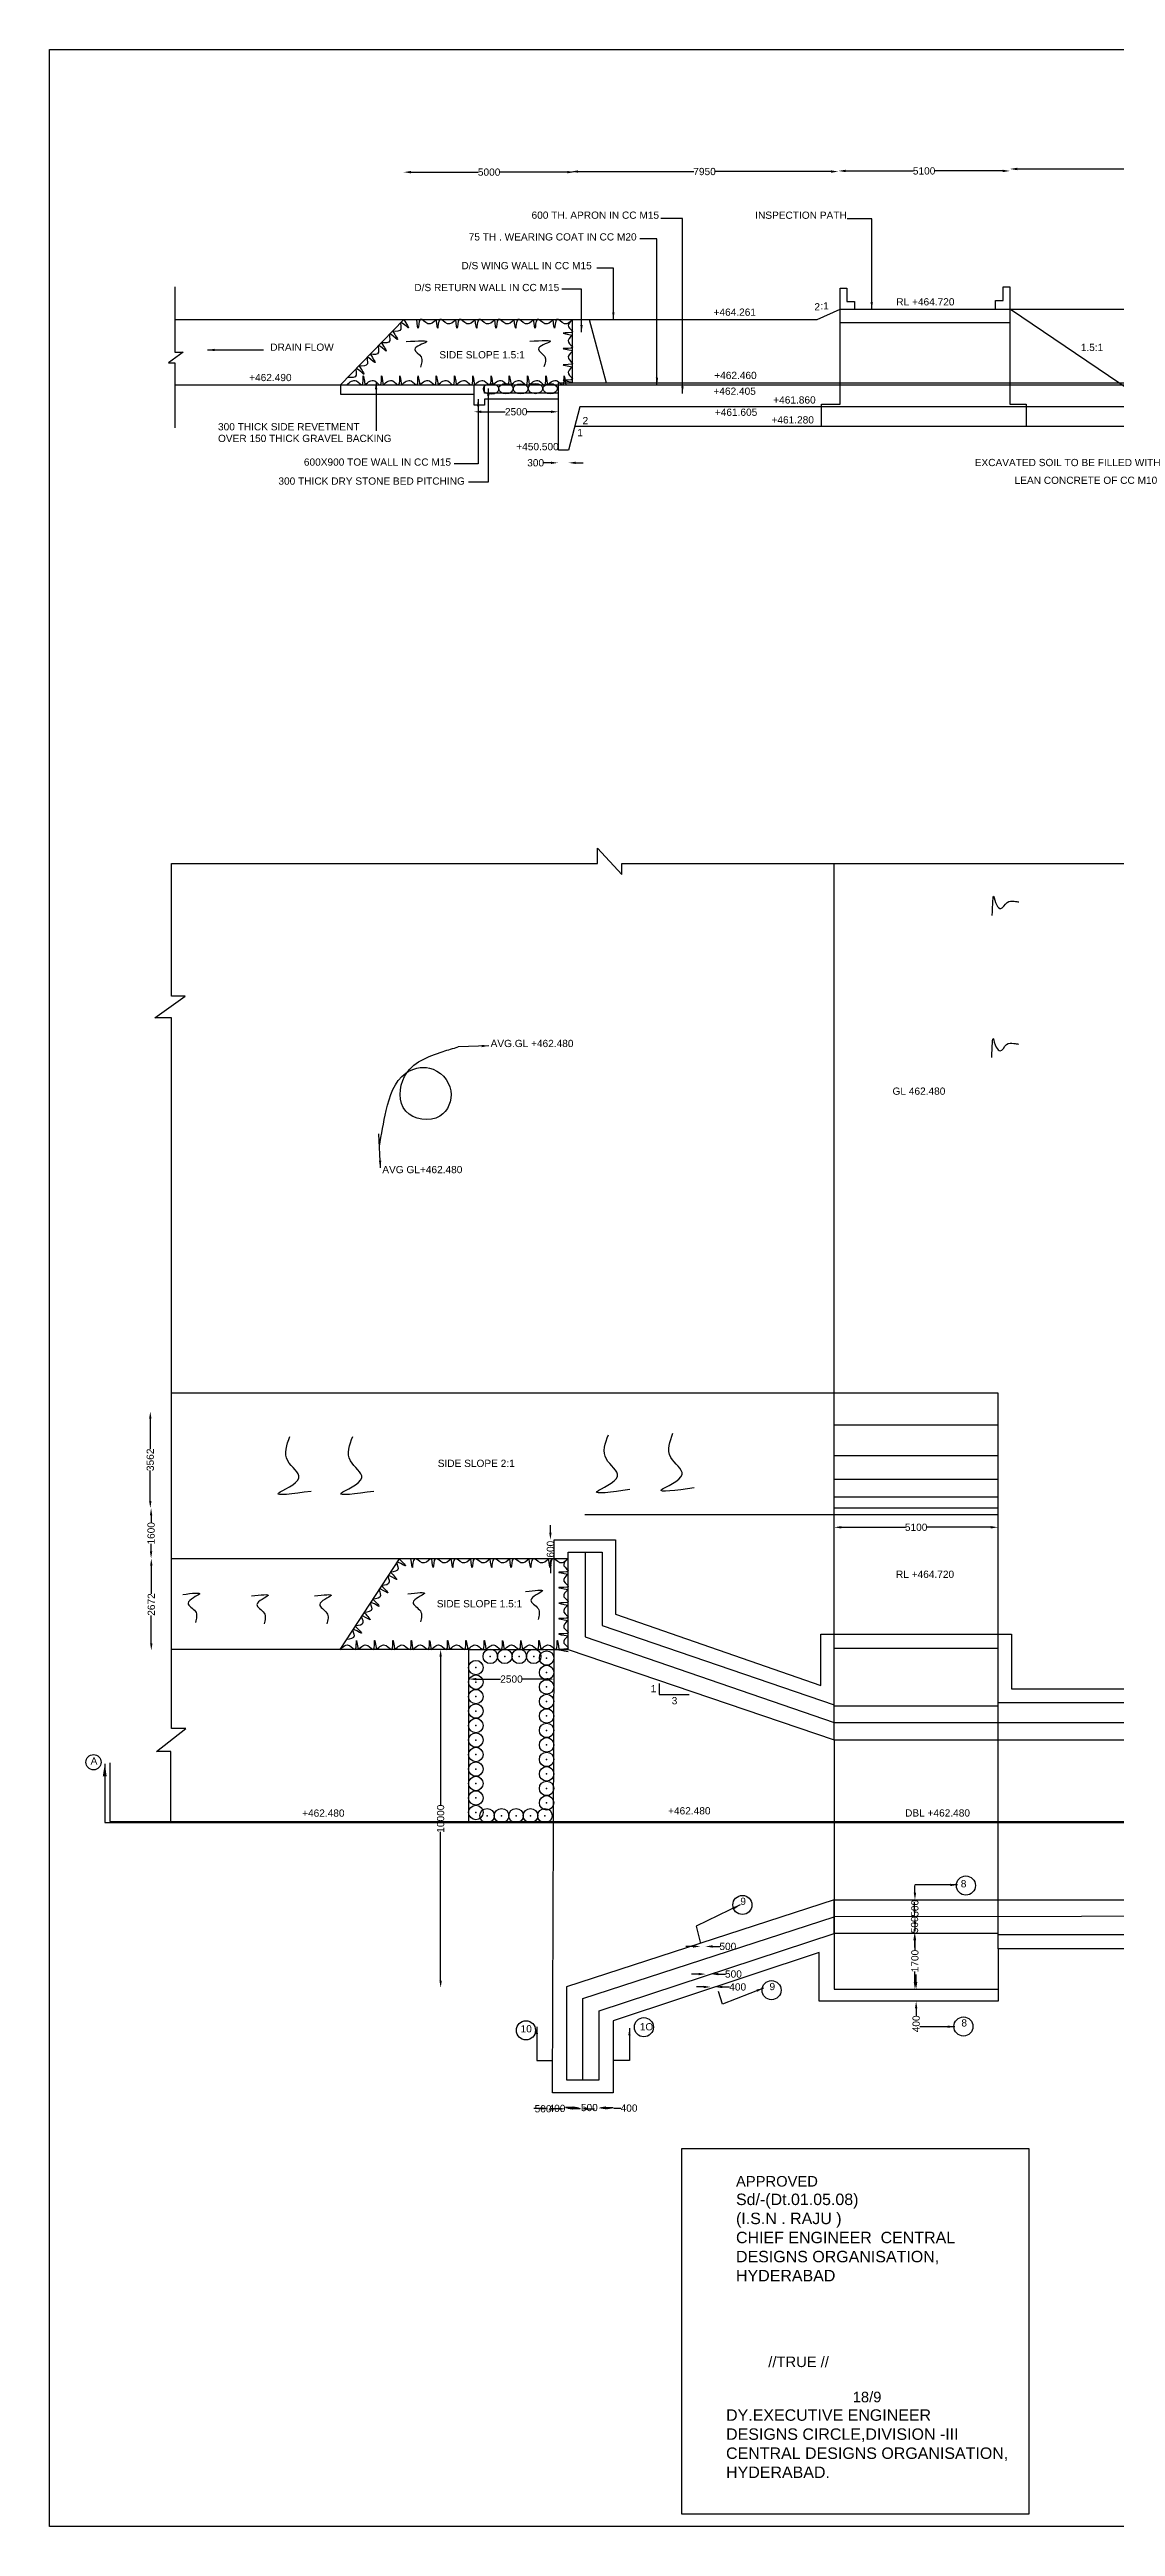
# Model space of a CAD drawing. Header units: millimetres. Extents: x 5124 to 4681095, y 2311 to 91369410.
# Drawn here: x 2335211 to 2352890, y 45650649 to 45691698 of the extents above; entities that cross this region are included whole.
import ezdxf

# ---------------------------------------------------------------- set-up
doc = ezdxf.new("R2010")
doc.units = ezdxf.units.MM
doc.header["$MEASUREMENT"] = 0
doc.header["$PDMODE"] = 32
doc.header["$PDSIZE"] = 240
for name, color, linetype in [('DIMENSIONS', 7, 'Continuous'), ('DRAWING', 2, 'Continuous'), ('TEXT', 7, 'Continuous')]:
    doc.layers.add(name, color=color, linetype=linetype)
doc.styles.get("Standard").update_dxf_attribs({"font": 'arial.ttf', "height": 120})
doc.dimstyles.get("Standard").update_dxf_attribs({"dimtxt": 120, "dimasz": 120, "dimexe": 0.18, "dimexo": 0.0625, "dimgap": 0.09, "dimtad": 0, "dimdec": 0, "dimzin": 0, "dimdsep": 46, "dimtxsty": 'Standard', "dimcen": 0.09, "dimse1": 1, "dimse2": 1, "dimadec": 0, "dimazin": 0, "dimtfac": 1, "dimtdec": 0, "dimtofl": 0, "dimtmove": 0, "dimatfit": 3, "dimfxl": 1, "dimtolj": 1, "dimtzin": 0, "dimarcsym": 0})

# ---------------------------------------------------------------- blocks, each defined once
blk = doc.blocks.new('*D54')
at = {"layer": 'Defpoints', "color": 0, "transparency": 16777216}
for p in [(2341086, 45689692), (2341086, 45689666), (2343918, 45689692)]:
    blk.add_point(p, dxfattribs=at)
at = {"layer": 'DIMENSIONS', "color": 0, "lineweight": -2, "transparency": 16777216}
for p, q in [((2341206, 45689666), (2342323, 45689666)), ((2343798, 45689666), (2342681, 45689666))]:
    blk.add_line(p, q, dxfattribs=at)
at = {"layer": 'DIMENSIONS', "color": 0, "transparency": 16777216}
for points in [[(2341206, 45689686), (2341206, 45689646), (2341086, 45689666)], [(2343798, 45689686), (2343798, 45689646), (2343918, 45689666)]]:
    blk.add_solid(points, dxfattribs=at)
at = {"layer": 'DIMENSIONS', "color": 0, "transparency": 16777216, "insert": (2342502, 45689666), "char_height": 120, "attachment_point": 5}
blk.add_mtext('\\A1;5000', dxfattribs=at)
blk = doc.blocks.new('*D55')
at = {"layer": 'Defpoints', "color": 0, "transparency": 16777216}
for p in [(2343858, 45689656), (2348293, 45689676), (2348293, 45689656)]:
    blk.add_point(p, dxfattribs=at)
at = {"layer": 'DIMENSIONS', "color": 0, "lineweight": -2, "transparency": 16777216}
for p, q in [((2343978, 45689676), (2345897, 45689676)), ((2348173, 45689676), (2346254, 45689676))]:
    blk.add_line(p, q, dxfattribs=at)
at = {"layer": 'DIMENSIONS', "color": 0, "transparency": 16777216}
for points in [[(2343978, 45689696), (2343978, 45689656), (2343858, 45689676)], [(2348173, 45689696), (2348173, 45689656), (2348293, 45689676)]]:
    blk.add_solid(points, dxfattribs=at)
at = {"layer": 'DIMENSIONS', "color": 0, "transparency": 16777216, "insert": (2346075, 45689676), "char_height": 120, "attachment_point": 5}
blk.add_mtext('\\A1;7950', dxfattribs=at)
blk = doc.blocks.new('*D56')
at = {"layer": 'Defpoints', "color": 0, "transparency": 16777216}
for p in [(2348293, 45689676), (2351140, 45689686), (2351140, 45689676)]:
    blk.add_point(p, dxfattribs=at)
at = {"layer": 'DIMENSIONS', "color": 0, "lineweight": -2, "transparency": 16777216}
for p, q in [((2348413, 45689686), (2349537, 45689686)), ((2351020, 45689686), (2349895, 45689686))]:
    blk.add_line(p, q, dxfattribs=at)
at = {"layer": 'DIMENSIONS', "color": 0, "transparency": 16777216}
for points in [[(2348413, 45689706), (2348413, 45689666), (2348293, 45689686)], [(2351020, 45689706), (2351020, 45689666), (2351140, 45689686)]]:
    blk.add_solid(points, dxfattribs=at)
at = {"layer": 'DIMENSIONS', "color": 0, "transparency": 16777216, "insert": (2349716, 45689686), "char_height": 120, "attachment_point": 5}
blk.add_mtext('\\A1;5100', dxfattribs=at)
blk = doc.blocks.new('*D57')
at = {"layer": 'Defpoints', "color": 0, "transparency": 16777216}
for p in [(2351140, 45689676), (2356741, 45689719), (2356741, 45689676)]:
    blk.add_point(p, dxfattribs=at)
at = {"layer": 'DIMENSIONS', "color": 0, "lineweight": -2, "transparency": 16777216}
for p, q in [((2351260, 45689719), (2353721, 45689719)), ((2356621, 45689719), (2354161, 45689719))]:
    blk.add_line(p, q, dxfattribs=at)
at = {"layer": 'DIMENSIONS', "color": 0, "transparency": 16777216}
for points in [[(2351260, 45689739), (2351260, 45689699), (2351140, 45689719)], [(2356621, 45689739), (2356621, 45689699), (2356741, 45689719)]]:
    blk.add_solid(points, dxfattribs=at)
at = {"layer": 'DIMENSIONS', "color": 0, "transparency": 16777216, "insert": (2353941, 45689719), "char_height": 120, "attachment_point": 5}
blk.add_mtext('\\A1;10180', dxfattribs=at)
blk = doc.blocks.new('*D72')
at = {"layer": 'Defpoints', "color": 0, "transparency": 16777216}
for p in [(2343646, 45684913), (2343820, 45684913), (2343646, 45684849)]:
    blk.add_point(p, dxfattribs=at)
at = {"layer": 'DIMENSIONS', "color": 0, "lineweight": -2, "transparency": 16777216}
for p, q in [((2343526, 45684849), (2343406, 45684849)), ((2343940, 45684849), (2344060, 45684849))]:
    blk.add_line(p, q, dxfattribs=at)
at = {"layer": 'DIMENSIONS', "color": 0, "transparency": 16777216}
for points in [[(2343526, 45684869), (2343526, 45684829), (2343646, 45684849)], [(2343940, 45684869), (2343940, 45684829), (2343820, 45684849)]]:
    blk.add_solid(points, dxfattribs=at)
at = {"layer": 'DIMENSIONS', "color": 0, "transparency": 16777216, "insert": (2343274, 45684849), "char_height": 120, "attachment_point": 5}
blk.add_mtext('\\A1;300', dxfattribs=at)
blk = doc.blocks.new('*D73')
at = {"layer": 'Defpoints', "color": 0, "transparency": 16777216}
for p in [(2342251, 45685698), (2343650, 45685698), (2343650, 45685695)]:
    blk.add_point(p, dxfattribs=at)
at = {"layer": 'DIMENSIONS', "color": 0, "lineweight": -2, "transparency": 16777216}
for p, q in [((2342371, 45685695), (2342771, 45685695)), ((2343530, 45685695), (2343131, 45685695))]:
    blk.add_line(p, q, dxfattribs=at)
at = {"layer": 'DIMENSIONS', "color": 0, "transparency": 16777216}
for points in [[(2342371, 45685715), (2342371, 45685675), (2342251, 45685695)], [(2343530, 45685715), (2343530, 45685675), (2343650, 45685695)]]:
    blk.add_solid(points, dxfattribs=at)
at = {"layer": 'DIMENSIONS', "color": 0, "transparency": 16777216, "insert": (2342951, 45685695), "char_height": 120, "attachment_point": 5}
blk.add_mtext('\\A1;2500', dxfattribs=at)
blk = doc.blocks.new('*D104')
at = {"layer": 'Defpoints', "color": 0, "transparency": 16777216}
for p in [(2349584, 45659555), (2349584, 45659354), (2349584, 45659354)]:
    blk.add_point(p, dxfattribs=at)
at = {"layer": 'DIMENSIONS', "color": 0, "lineweight": -2, "transparency": 16777216}
for p, q in [((2349584, 45659675), (2349584, 45659795)), ((2349584, 45659234), (2349584, 45659114))]:
    blk.add_line(p, q, dxfattribs=at)
at = {"layer": 'DIMENSIONS', "color": 0, "transparency": 16777216}
for points in [[(2349564, 45659675), (2349604, 45659675), (2349584, 45659555)], [(2349564, 45659234), (2349604, 45659234), (2349584, 45659354)]]:
    blk.add_solid(points, dxfattribs=at)
at = {"layer": 'DIMENSIONS', "color": 0, "transparency": 16777216, "insert": (2349584, 45658979), "char_height": 120, "attachment_point": 5, "rotation": 90}
blk.add_mtext('\\A1;400', dxfattribs=at)
blk = doc.blocks.new('*D105')
at = {"layer": 'Defpoints', "color": 0, "transparency": 16777216}
for p in [(2349555, 45660485), (2349564, 45659555), (2349584, 45659555)]:
    blk.add_point(p, dxfattribs=at)
at = {"layer": 'DIMENSIONS', "color": 0, "lineweight": -2, "transparency": 16777216}
for p, q in [((2349564, 45660365), (2349564, 45660194)), ((2349564, 45659675), (2349564, 45659847))]:
    blk.add_line(p, q, dxfattribs=at)
at = {"layer": 'DIMENSIONS', "color": 0, "transparency": 16777216}
for points in [[(2349544, 45660365), (2349584, 45660365), (2349564, 45660485)], [(2349544, 45659675), (2349584, 45659675), (2349564, 45659555)]]:
    blk.add_solid(points, dxfattribs=at)
at = {"layer": 'DIMENSIONS', "color": 0, "transparency": 16777216, "insert": (2349564, 45660020), "char_height": 120, "attachment_point": 5, "rotation": 90}
blk.add_mtext('\\A1;1700', dxfattribs=at)
blk = doc.blocks.new('*D106')
at = {"layer": 'Defpoints', "color": 0, "transparency": 16777216}
for p in [(2349558, 45660756), (2349564, 45660756), (2349564, 45660485)]:
    blk.add_point(p, dxfattribs=at)
at = {"layer": 'DIMENSIONS', "color": 0, "lineweight": -2, "transparency": 16777216}
for p, q in [((2349558, 45660876), (2349558, 45660996)), ((2349558, 45660365), (2349558, 45660245))]:
    blk.add_line(p, q, dxfattribs=at)
at = {"layer": 'DIMENSIONS', "color": 0, "transparency": 16777216}
for points in [[(2349538, 45660876), (2349578, 45660876), (2349558, 45660756)], [(2349538, 45660365), (2349578, 45660365), (2349558, 45660485)]]:
    blk.add_solid(points, dxfattribs=at)
at = {"layer": 'DIMENSIONS', "color": 0, "transparency": 16777216, "insert": (2349558, 45660620), "char_height": 120, "attachment_point": 5, "rotation": 90}
blk.add_mtext('\\A1;500', dxfattribs=at)
blk = doc.blocks.new('*D107')
at = {"layer": 'Defpoints', "color": 0, "transparency": 16777216}
for p in [(2349564, 45661032), (2349564, 45661032), (2349564, 45660756)]:
    blk.add_point(p, dxfattribs=at)
at = {"layer": 'DIMENSIONS', "color": 0, "lineweight": -2, "transparency": 16777216}
for p, q in [((2349564, 45661152), (2349564, 45661272)), ((2349564, 45660636), (2349564, 45660516))]:
    blk.add_line(p, q, dxfattribs=at)
at = {"layer": 'DIMENSIONS', "color": 0, "transparency": 16777216}
for points in [[(2349544, 45661152), (2349584, 45661152), (2349564, 45661032)], [(2349544, 45660636), (2349584, 45660636), (2349564, 45660756)]]:
    blk.add_solid(points, dxfattribs=at)
at = {"layer": 'DIMENSIONS', "color": 0, "transparency": 16777216, "insert": (2349564, 45660894), "char_height": 120, "attachment_point": 5, "rotation": 90}
blk.add_mtext('\\A1;500', dxfattribs=at)
blk = doc.blocks.new('*D108')
at = {"layer": 'Defpoints', "color": 0, "transparency": 16777216}
for p in [(2346179, 45659804), (2346250, 45659590), (2346250, 45659590)]:
    blk.add_point(p, dxfattribs=at)
at = {"layer": 'DIMENSIONS', "color": 0, "lineweight": -2, "transparency": 16777216}
for p, q in [((2346059, 45659590), (2345939, 45659590)), ((2346370, 45659590), (2346490, 45659590))]:
    blk.add_line(p, q, dxfattribs=at)
at = {"layer": 'DIMENSIONS', "color": 0, "transparency": 16777216}
for points in [[(2346059, 45659610), (2346059, 45659570), (2346179, 45659590)], [(2346370, 45659610), (2346370, 45659570), (2346250, 45659590)]]:
    blk.add_solid(points, dxfattribs=at)
at = {"layer": 'DIMENSIONS', "color": 0, "transparency": 16777216, "insert": (2346625, 45659590), "char_height": 120, "attachment_point": 5}
blk.add_mtext('\\A1;400', dxfattribs=at)
blk = doc.blocks.new('*D109')
at = {"layer": 'Defpoints', "color": 0, "transparency": 16777216}
for p in [(2346097, 45660061), (2346181, 45659805), (2346181, 45659804)]:
    blk.add_point(p, dxfattribs=at)
at = {"layer": 'DIMENSIONS', "color": 0, "lineweight": -2, "transparency": 16777216}
for p, q in [((2345977, 45659804), (2345857, 45659804)), ((2346301, 45659804), (2346421, 45659804))]:
    blk.add_line(p, q, dxfattribs=at)
at = {"layer": 'DIMENSIONS', "color": 0, "transparency": 16777216}
for points in [[(2345977, 45659824), (2345977, 45659784), (2346097, 45659804)], [(2346301, 45659824), (2346301, 45659784), (2346181, 45659804)]]:
    blk.add_solid(points, dxfattribs=at)
at = {"layer": 'DIMENSIONS', "color": 0, "transparency": 16777216, "insert": (2346554, 45659804), "char_height": 120, "attachment_point": 5}
blk.add_mtext('\\A1;500', dxfattribs=at)
blk = doc.blocks.new('*D110')
at = {"layer": 'Defpoints', "color": 0, "transparency": 16777216}
for p in [(2346005, 45660313), (2346088, 45660262), (2346088, 45660058)]:
    blk.add_point(p, dxfattribs=at)
at = {"layer": 'DIMENSIONS', "color": 0, "lineweight": -2, "transparency": 16777216}
for p, q in [((2345885, 45660262), (2345765, 45660262)), ((2346208, 45660262), (2346328, 45660262))]:
    blk.add_line(p, q, dxfattribs=at)
at = {"layer": 'DIMENSIONS', "color": 0, "transparency": 16777216}
for points in [[(2345885, 45660282), (2345885, 45660242), (2346005, 45660262)], [(2346208, 45660282), (2346208, 45660242), (2346088, 45660262)]]:
    blk.add_solid(points, dxfattribs=at)
at = {"layer": 'DIMENSIONS', "color": 0, "transparency": 16777216, "insert": (2346461, 45660262), "char_height": 120, "attachment_point": 5}
blk.add_mtext('\\A1;500', dxfattribs=at)
blk = doc.blocks.new('*D111')
at = {"layer": 'Defpoints', "color": 0, "transparency": 16777216}
for p in [(2344320, 45657591), (2344568, 45657591), (2344568, 45657582)]:
    blk.add_point(p, dxfattribs=at)
at = {"layer": 'DIMENSIONS', "color": 0, "lineweight": -2, "transparency": 16777216}
for p, q in [((2344440, 45657582), (2344448, 45657582)), ((2344568, 45657582), (2344688, 45657582))]:
    blk.add_line(p, q, dxfattribs=at)
at = {"layer": 'DIMENSIONS', "color": 0, "transparency": 16777216}
for points in [[(2344440, 45657602), (2344440, 45657562), (2344320, 45657582)], [(2344448, 45657602), (2344448, 45657562), (2344568, 45657582)]]:
    blk.add_solid(points, dxfattribs=at)
at = {"layer": 'DIMENSIONS', "color": 0, "transparency": 16777216, "insert": (2344823, 45657582), "char_height": 120, "attachment_point": 5}
blk.add_mtext('\\A1;400', dxfattribs=at)
blk = doc.blocks.new('*D112')
at = {"layer": 'Defpoints', "color": 0, "transparency": 16777216}
for p in [(2344010, 45657589), (2344320, 45657591), (2344320, 45657591)]:
    blk.add_point(p, dxfattribs=at)
at = {"layer": 'DIMENSIONS', "color": 0, "lineweight": -2, "transparency": 16777216}
for p, q in [((2343890, 45657591), (2343770, 45657591)), ((2344440, 45657591), (2344560, 45657591))]:
    blk.add_line(p, q, dxfattribs=at)
at = {"layer": 'DIMENSIONS', "color": 0, "transparency": 16777216}
for points in [[(2343890, 45657611), (2343890, 45657571), (2344010, 45657591)], [(2344440, 45657611), (2344440, 45657571), (2344320, 45657591)]]:
    blk.add_solid(points, dxfattribs=at)
at = {"layer": 'DIMENSIONS', "color": 0, "transparency": 16777216, "insert": (2344165, 45657591), "char_height": 120, "attachment_point": 5}
blk.add_mtext('\\A1;500', dxfattribs=at)
blk = doc.blocks.new('*D113')
at = {"layer": 'Defpoints', "color": 0, "transparency": 16777216}
for p in [(2343770, 45657591), (2343770, 45657571), (2344010, 45657591)]:
    blk.add_point(p, dxfattribs=at)
at = {"layer": 'DIMENSIONS', "color": 0, "lineweight": -2, "transparency": 16777216}
for p, q in [((2343650, 45657571), (2343530, 45657571)), ((2344130, 45657571), (2344250, 45657571))]:
    blk.add_line(p, q, dxfattribs=at)
at = {"layer": 'DIMENSIONS', "color": 0, "transparency": 16777216}
for points in [[(2343650, 45657591), (2343650, 45657551), (2343770, 45657571)], [(2344130, 45657591), (2344130, 45657551), (2344010, 45657571)]]:
    blk.add_solid(points, dxfattribs=at)
at = {"layer": 'DIMENSIONS', "color": 0, "transparency": 16777216, "insert": (2343397, 45657571), "char_height": 120, "attachment_point": 5}
blk.add_mtext('\\A1;500', dxfattribs=at)
blk = doc.blocks.new('*D114')
at = {"layer": 'Defpoints', "color": 0, "transparency": 16777216}
for p in [(2343485, 45657591), (2343485, 45657577), (2343770, 45657591)]:
    blk.add_point(p, dxfattribs=at)
at = {"layer": 'DIMENSIONS', "color": 0, "lineweight": -2, "transparency": 16777216}
for p, q in [((2343365, 45657577), (2343245, 45657577)), ((2343890, 45657577), (2344010, 45657577))]:
    blk.add_line(p, q, dxfattribs=at)
at = {"layer": 'DIMENSIONS', "color": 0, "transparency": 16777216}
for points in [[(2343365, 45657597), (2343365, 45657557), (2343485, 45657577)], [(2343890, 45657597), (2343890, 45657557), (2343770, 45657577)]]:
    blk.add_solid(points, dxfattribs=at)
at = {"layer": 'DIMENSIONS', "color": 0, "transparency": 16777216, "insert": (2343627, 45657577), "char_height": 120, "attachment_point": 5}
blk.add_mtext('\\A1;400', dxfattribs=at)
blk = doc.blocks.new('*D115')
at = {"layer": 'Defpoints', "color": 0, "transparency": 16777216}
for p in [(2342168, 45664692), (2342168, 45664692), (2343578, 45664692)]:
    blk.add_point(p, dxfattribs=at)
at = {"layer": 'DIMENSIONS', "color": 0, "lineweight": -2, "transparency": 16777216}
for p, q in [((2342288, 45664692), (2342693, 45664692)), ((2343458, 45664692), (2343053, 45664692))]:
    blk.add_line(p, q, dxfattribs=at)
at = {"layer": 'DIMENSIONS', "color": 0, "transparency": 16777216}
for points in [[(2342288, 45664712), (2342288, 45664672), (2342168, 45664692)], [(2343458, 45664712), (2343458, 45664672), (2343578, 45664692)]]:
    blk.add_solid(points, dxfattribs=at)
at = {"layer": 'DIMENSIONS', "color": 0, "transparency": 16777216, "insert": (2342873, 45664692), "char_height": 120, "attachment_point": 5}
blk.add_mtext('\\A1;2500', dxfattribs=at)
blk = doc.blocks.new('*D116')
at = {"layer": 'Defpoints', "color": 0, "transparency": 16777216}
for p in [(2341787, 45665182), (2341698, 45659575), (2341787, 45659575)]:
    blk.add_point(p, dxfattribs=at)
at = {"layer": 'DIMENSIONS', "color": 0, "lineweight": -2, "transparency": 16777216}
for p, q in [((2341698, 45665062), (2341698, 45662599)), ((2341698, 45659695), (2341698, 45662159))]:
    blk.add_line(p, q, dxfattribs=at)
at = {"layer": 'DIMENSIONS', "color": 0, "transparency": 16777216}
for points in [[(2341678, 45665062), (2341718, 45665062), (2341698, 45665182)], [(2341678, 45659695), (2341718, 45659695), (2341698, 45659575)]]:
    blk.add_solid(points, dxfattribs=at)
at = {"layer": 'DIMENSIONS', "color": 0, "transparency": 16777216, "insert": (2341698, 45662379), "char_height": 120, "attachment_point": 5, "rotation": 90}
blk.add_mtext('\\A1;10000', dxfattribs=at)
blk = doc.blocks.new('*D117')
at = {"layer": 'Defpoints', "color": 0, "transparency": 16777216}
for p in [(2336879, 45666691), (2336879, 45665166), (2336900, 45665166)]:
    blk.add_point(p, dxfattribs=at)
at = {"layer": 'DIMENSIONS', "color": 0, "lineweight": -2, "transparency": 16777216}
for p, q in [((2336900, 45666571), (2336900, 45666108)), ((2336900, 45665286), (2336900, 45665749))]:
    blk.add_line(p, q, dxfattribs=at)
at = {"layer": 'DIMENSIONS', "color": 0, "transparency": 16777216}
for points in [[(2336880, 45666571), (2336920, 45666571), (2336900, 45666691)], [(2336880, 45665286), (2336920, 45665286), (2336900, 45665166)]]:
    blk.add_solid(points, dxfattribs=at)
at = {"layer": 'DIMENSIONS', "color": 0, "transparency": 16777216, "insert": (2336900, 45665928), "char_height": 120, "attachment_point": 5, "rotation": 90}
blk.add_mtext('\\A1;2672', dxfattribs=at)
blk = doc.blocks.new('*D118')
at = {"layer": 'Defpoints', "color": 0, "transparency": 16777216}
for p in [(2336896, 45667525), (2336900, 45667525), (2336900, 45666691)]:
    blk.add_point(p, dxfattribs=at)
at = {"layer": 'DIMENSIONS', "color": 0, "lineweight": -2, "transparency": 16777216}
for p, q in [((2336896, 45667405), (2336896, 45667281)), ((2336896, 45666811), (2336896, 45666934))]:
    blk.add_line(p, q, dxfattribs=at)
at = {"layer": 'DIMENSIONS', "color": 0, "transparency": 16777216}
for points in [[(2336876, 45667405), (2336916, 45667405), (2336896, 45667525)], [(2336876, 45666811), (2336916, 45666811), (2336896, 45666691)]]:
    blk.add_solid(points, dxfattribs=at)
at = {"layer": 'DIMENSIONS', "color": 0, "transparency": 16777216, "insert": (2336896, 45667108), "char_height": 120, "attachment_point": 5, "rotation": 90}
blk.add_mtext('\\A1;1600', dxfattribs=at)
blk = doc.blocks.new('*D119')
at = {"layer": 'Defpoints', "color": 0, "transparency": 16777216}
for p in [(2336883, 45669128), (2336896, 45669128), (2336896, 45667525)]:
    blk.add_point(p, dxfattribs=at)
at = {"layer": 'DIMENSIONS', "color": 0, "lineweight": -2, "transparency": 16777216}
for p, q in [((2336883, 45669008), (2336883, 45668505)), ((2336883, 45667645), (2336883, 45668148))]:
    blk.add_line(p, q, dxfattribs=at)
at = {"layer": 'DIMENSIONS', "color": 0, "transparency": 16777216}
for points in [[(2336863, 45669008), (2336903, 45669008), (2336883, 45669128)], [(2336863, 45667645), (2336903, 45667645), (2336883, 45667525)]]:
    blk.add_solid(points, dxfattribs=at)
at = {"layer": 'DIMENSIONS', "color": 0, "transparency": 16777216, "insert": (2336883, 45668326), "char_height": 120, "attachment_point": 5, "rotation": 90}
blk.add_mtext('\\A1;3562', dxfattribs=at)
blk = doc.blocks.new('*D127')
at = {"layer": 'Defpoints', "color": 0, "transparency": 16777216}
for p in [(2343519, 45667001), (2343580, 45667001), (2343548, 45666688)]:
    blk.add_point(p, dxfattribs=at)
at = {"layer": 'DIMENSIONS', "color": 0, "lineweight": -2, "transparency": 16777216}
for p, q in [((2343519, 45667121), (2343519, 45667241)), ((2343519, 45666568), (2343519, 45666448))]:
    blk.add_line(p, q, dxfattribs=at)
at = {"layer": 'DIMENSIONS', "color": 0, "transparency": 16777216}
for points in [[(2343499, 45667121), (2343539, 45667121), (2343519, 45667001)], [(2343499, 45666568), (2343539, 45666568), (2343519, 45666688)]]:
    blk.add_solid(points, dxfattribs=at)
at = {"layer": 'DIMENSIONS', "color": 0, "transparency": 16777216, "insert": (2343519, 45666845), "char_height": 120, "attachment_point": 5, "rotation": 90}
blk.add_mtext('\\A1;600', dxfattribs=at)
blk = doc.blocks.new('*D128')
at = {"layer": 'Defpoints', "color": 0, "transparency": 16777216}
for p in [(2348225, 45667208), (2350942, 45667208), (2350942, 45667208)]:
    blk.add_point(p, dxfattribs=at)
at = {"layer": 'DIMENSIONS', "color": 0, "lineweight": -2, "transparency": 16777216}
for p, q in [((2348345, 45667208), (2349405, 45667208)), ((2350822, 45667208), (2349763, 45667208))]:
    blk.add_line(p, q, dxfattribs=at)
at = {"layer": 'DIMENSIONS', "color": 0, "transparency": 16777216}
for points in [[(2348345, 45667228), (2348345, 45667188), (2348225, 45667208)], [(2350822, 45667228), (2350822, 45667188), (2350942, 45667208)]]:
    blk.add_solid(points, dxfattribs=at)
at = {"layer": 'DIMENSIONS', "color": 0, "transparency": 16777216, "insert": (2349584, 45667208), "char_height": 120, "attachment_point": 5}
blk.add_mtext('\\A1;5100', dxfattribs=at)

msp = doc.modelspace()

# ---------------------------------------------------------------- linework, layer by layer
at = {"color": 0}
msp.add_lwpolyline([(2345324.2, 45664621.7), (2345324.2, 45664436.5), (2345821, 45664436.5)], dxfattribs=at)
msp.add_lwpolyline([(2350942.4, 45660477.5), (2348225.4, 45660477.5)])
msp.add_circle((2335941.7, 45663314.4), 126)
for centre, major_axis, ratio in [((2342534.3, 45686073.2), (-128.1, 1.3), 0.6911241), ((2342781.6, 45686078.3), (-120.4, 0), 0.702183), ((2343025, 45686075.7), (-120.4, 0), 0.702183), ((2343270.3, 45686079.6), (-120.4, 0), 0.702183), ((2343515, 45686078.3), (-120.4, 0), 0.702183)]:
    msp.add_ellipse(centre, major_axis=major_axis, ratio=ratio)
for points in [[(2339550, 45667803.8), (2339008.5, 45667775), (2339348.3, 45668027.9), (2339162.3, 45668309.7), (2339197.6, 45668713)], [(2340591.8, 45667803.8), (2340050.3, 45667775), (2340390.1, 45668027.9), (2340204.1, 45668309.7), (2340239.4, 45668713)], [(2344833.9, 45667832.3), (2344292.3, 45667803.5), (2344632.2, 45668056.4), (2344446.1, 45668338.2), (2344481.5, 45668741.5)], [(2345904.1, 45667861.1), (2345362.6, 45667832.3), (2345702.4, 45668085.2), (2345516.4, 45668366.9), (2345551.7, 45668770.3)], [(2337422.7, 45666095.7), (2337698.5, 45666102.2), (2337510.4, 45665953), (2337630.5, 45665813.6), (2337630.5, 45665632)], [(2338562.3, 45666069.8), (2338838.1, 45666076.2), (2338650, 45665927.1), (2338770.1, 45665787.7), (2338770.1, 45665606)], [(2339604.3, 45666069.8), (2339880.1, 45666076.2), (2339692, 45665927.1), (2339812.1, 45665787.7), (2339812.1, 45665606)], [(2341153.6, 45666103.1), (2341429.4, 45666109.5), (2341241.3, 45665960.4), (2341361.4, 45665821), (2341361.4, 45665639.3)], [(2343107.1, 45666143.8), (2343382.9, 45666150.3), (2343194.8, 45666001.1), (2343314.9, 45665861.7), (2343314.9, 45665680.1)]]:
    msp.add_spline(points, degree=3, dxfattribs=at)
at = {"layer": 'DIMENSIONS', "color": 0}
for centre in [(2346702.9, 45660949.2), (2350409.5, 45661271), (2347186.4, 45659537.4), (2345069.3, 45658923.2), (2350368.6, 45658934.7), (2343113, 45658871.6)]:
    msp.add_circle(centre, 158.4, dxfattribs=at)
for points in [[(2350847.2, 45677348.2), (2350872.9, 45677661.7), (2350921.2, 45677518.6), (2350987.1, 45677460.7), (2351093.3, 45677565.2), (2351212.3, 45677582.9), (2351289.6, 45677571.7)], [(2340683.4, 45673524.2), (2340796.8, 45674115.4), (2341118.5, 45674733.7), (2341512.5, 45674818.8), (2341867.1, 45674440.3), (2341687.4, 45674023), (2341120.1, 45674104.9), (2341101.2, 45674681.3), (2341738, 45675093.3), (2341988.6, 45675168.9)], [(2350839.2, 45674992), (2350864.9, 45675305.5), (2350913.2, 45675162.4), (2350979.1, 45675104.6), (2351085.3, 45675209.1), (2351204.3, 45675226.7), (2351281.6, 45675215.5)]]:
    msp.add_spline(points, degree=3, dxfattribs=at)
at = {"layer": 'DRAWING', "color": 0}
for points in [[(2386129.5, 45650649.4), (2335211.3, 45650649.4), (2335211.3, 45691698.2), (2386129.5, 45691698.2)], [(2351458.4, 45656908.3), (2345694.6, 45656908.3), (2345694.6, 45650860.9), (2351458.4, 45650860.9)]]:
    msp.add_lwpolyline(points, close=True, dxfattribs=at)
for points in [[(2337289.2, 45687763.8), (2337289.2, 45686681.4), (2337428, 45686681.4), (2337187, 45686504.7), (2337291.1, 45686504.7), (2337291.1, 45685429.5)], [(2337289.2, 45687222.6), (2347943.4, 45687222.6), (2348321.5, 45687393.6), (2351147.4, 45687393.6), (2356734.7, 45687393.6), (2356734.7, 45685945.2), (2373323.5, 45685945.2)], [(2348016.2, 45685456), (2348016.2, 45685818.6), (2348321.4, 45685818.6), (2348321.4, 45687740.9), (2348434.6, 45687740.9), (2348434.6, 45687525), (2348559.4, 45687525), (2348559.4, 45687393.6)], [(2350899.4, 45687393.6), (2350899.4, 45687537.6), (2351027.3, 45687537.6), (2351027.3, 45687765.1), (2351136.5, 45687765.1), (2351136.5, 45685820.4), (2351411, 45685820.4), (2351411, 45685456)], [(2351147.4, 45687393.6), (2356212.9, 45683970.9), (2358447.1, 45683970.9), (2360991, 45681423)], [(2340038.8, 45686138.9), (2341087, 45687222.6)], [(2343886.7, 45686172), (2343886.7, 45687222.6)], [(2344163.6, 45687222.6), (2344445.2, 45686172)], [(2348321.4, 45687176.2), (2351136.5, 45687176.2)], [(2337291.1, 45686138.9), (2356568, 45686138.9), (2356568, 45685774.4), (2357005.7, 45685774.4), (2357005.7, 45685945.2)], [(2340038.8, 45686138.9), (2340038.8, 45685987), (2342254.3, 45685987)], [(2343650.1, 45685905.2), (2342423.2, 45685905.2), (2342423.2, 45685805.3), (2342254.3, 45685805.3), (2342254.3, 45686138.9)], [(2343650.1, 45686005.9), (2342427.2, 45686005.9), (2342427.2, 45686138.9)], [(2343650.1, 45686138.9), (2343650.1, 45686172), (2356734.7, 45686172), (2373323.5, 45686172)], [(2356568, 45685774.4), (2344005.7, 45685774.4), (2343818.7, 45685058.3), (2343650.1, 45685058.3), (2343650.1, 45686138.9)], [(2343922.5, 45685456), (2356359, 45685456), (2356568, 45685774.4)], [(2337224.7, 45662314.7), (2337224.7, 45663493.9), (2336984.1, 45663493.9), (2337474.5, 45663872.8), (2337233.9, 45663872.8), (2337233.9, 45675652.6), (2336956.5, 45675652.6), (2337460.2, 45676012.6), (2337233.9, 45676012.6), (2337233.9, 45678210.9), (2344300.7, 45678210.9), (2344300.7, 45678462.8), (2344701.3, 45678026.2), (2344701.3, 45678210.9), (2360088.8, 45678210.9)], [(2348225.4, 45663683.9), (2348225.4, 45678210.9)], [(2350942.4, 45660224.6), (2350942.4, 45669432.9), (2337233.9, 45669432.9)], [(2350942.4, 45668898.9), (2348225.4, 45668898.9)], [(2350942.4, 45668390.4), (2348225.4, 45668390.4)], [(2350942.4, 45667997.5), (2348225.4, 45667997.5)], [(2350942.4, 45667704.7), (2348225.4, 45667704.7)], [(2350942.4, 45667416.6), (2344088.2, 45667416.6)], [(2350942.4, 45667527.5), (2348225.4, 45667527.5)], [(2343579.6, 45665182.4), (2343579.6, 45667001.1), (2344598.1, 45667001.1), (2344598.1, 45665770), (2348003.3, 45664586.6), (2348003.3, 45665436.8), (2351163.6, 45665436.8), (2351163.6, 45664532.2), (2356649.6, 45664532.2), (2356649.6, 45664245.3), (2357486.3, 45664245.3), (2357486.3, 45662314.7)], [(2343812.8, 45665182.4), (2343812.8, 45666688.1), (2337233.9, 45666688.1)], [(2341011.2, 45666688.1), (2340026.9, 45665182.4)], [(2343812.8, 45666688.1), (2343812.8, 45666797.5), (2344375.8, 45666797.5), (2344375.8, 45665579.8), (2348225.4, 45664268.3)], [(2344094.3, 45666797.5), (2344094.3, 45665390), (2348225.4, 45663970.3), (2356427, 45663970.3), (2356427, 45662314.7)], [(2348225.4, 45665206.6), (2350942.4, 45665206.6)], [(2342168.3, 45662314.7), (2342168.3, 45665182.4), (2337233.9, 45665182.4)], [(2342168.3, 45665182.4), (2343812.8, 45665182.4), (2348225.4, 45663683.9), (2348225.4, 45661032.2), (2343785, 45659594.2), (2343785, 45658053.3), (2344326.3, 45658053.3), (2344326.3, 45659195.4), (2348225.4, 45660475.8), (2348225.4, 45661032.2)], [(2357486.3, 45662314.7), (2357486.3, 45660482), (2356616.2, 45660482), (2356616.2, 45660224.6), (2350942.4, 45660224.6), (2350942.4, 45659353.6), (2347977.2, 45659353.6), (2347977.2, 45660162.9), (2344559.3, 45659028.4), (2344559.3, 45657834.2), (2343553.4, 45657834.2), (2343579.6, 45665182.4)], [(2348225.4, 45664250.9), (2350942.4, 45664250.9)], [(2354546.2, 45662314.7), (2354546.2, 45664241.9), (2356421.8, 45664241.9), (2356421.8, 45664296.8), (2350942.4, 45664296.8)], [(2348225.4, 45663683.9), (2370959, 45663683.9)], [(2336128.2, 45663288.2), (2336128.2, 45662314.7), (2374185.7, 45662314.7)], [(2336211.8, 45663305.8), (2336211.8, 45662332.4), (2375104.1, 45662332.4)], [(2356427, 45662314.7), (2356427, 45660763.7), (2348225.4, 45660754)], [(2350942.4, 45660462), (2356375, 45660462), (2356375, 45660548.2), (2354546.2, 45660548.2), (2354546.2, 45662314.7)], [(2344055.6, 45658053.3), (2344055.6, 45659396.9), (2348225.4, 45660754)], [(2348225.4, 45661032.2), (2348225.4, 45659555.3), (2350942.4, 45659555.3)], [(2348225.4, 45661032.2), (2370956.6, 45661032.2)]]:
    msp.add_lwpolyline(points, dxfattribs=at)
for points in [[(2340901.6, 45687030.9), (2340976.4, 45686894), (2340852, 45686979.5), (2340853.2, 45686874.7), (2340716.2, 45686839.2)], [(2341087, 45687222.6), (2341161.8, 45687085.7), (2341037.4, 45687171.2), (2341038.6, 45687066.4), (2340901.6, 45687030.9)], [(2341624.9, 45687222.6), (2341487.8, 45687153.9), (2341360.1, 45687222.6), (2341327, 45687078.3), (2341301.8, 45687222.6)], [(2341948, 45687222.6), (2341810.9, 45687153.9), (2341683.2, 45687222.6), (2341650.1, 45687078.3), (2341624.9, 45687222.6)], [(2342271.1, 45687222.6), (2342134, 45687153.9), (2342006.3, 45687222.6), (2341973.2, 45687078.3), (2341948, 45687222.6)], [(2342594.2, 45687222.6), (2342457.1, 45687153.9), (2342329.5, 45687222.6), (2342296.3, 45687078.3), (2342271.1, 45687222.6)], [(2342917.4, 45687222.6), (2342780.3, 45687153.9), (2342652.6, 45687222.6), (2342619.5, 45687078.3), (2342594.2, 45687222.6)], [(2343240.5, 45687222.6), (2343103.4, 45687153.9), (2342975.7, 45687222.6), (2342942.6, 45687078.3), (2342917.4, 45687222.6)], [(2343563.6, 45687222.6), (2343426.5, 45687153.9), (2343298.8, 45687222.6), (2343265.7, 45687078.3), (2343240.5, 45687222.6)], [(2343886.7, 45687222.6), (2343749.6, 45687153.9), (2343621.9, 45687222.6), (2343588.8, 45687078.3), (2343563.6, 45687222.6)], [(2343886.7, 45687222.6), (2343817.4, 45687103.5), (2343886.7, 45687020), (2343732.3, 45686999.6), (2343886.7, 45686966.5)], [(2343886.7, 45686966.5), (2343817.4, 45686847.4), (2343886.7, 45686763.9), (2343732.3, 45686743.5), (2343886.7, 45686710.4)], [(2340530.8, 45686647.5), (2340605.6, 45686510.6), (2340481.1, 45686596.1), (2340482.4, 45686491.3), (2340345.3, 45686455.8)], [(2340716.2, 45686839.2), (2340791, 45686702.3), (2340666.5, 45686787.8), (2340667.8, 45686683), (2340530.8, 45686647.5)], [(2341127.7, 45686858.7), (2341459.2, 45686847.8), (2341268.5, 45686728.8), (2341374.7, 45686603.2), (2341361.7, 45686434.3)], [(2343177.7, 45686864.9), (2343509.3, 45686854.1), (2343318.6, 45686735), (2343424.8, 45686609.5), (2343411.8, 45686440.6)], [(2343886.7, 45686697.3), (2343817.4, 45686578.2), (2343886.7, 45686494.7), (2343732.3, 45686474.3), (2343886.7, 45686441.2)], [(2340140.8, 45686138.9), (2340301.3, 45686205.1), (2340396.2, 45686138.9), (2340414.3, 45686290.1), (2340443.6, 45686138.9)], [(2340345.3, 45686455.8), (2340420.1, 45686318.9), (2340295.7, 45686404.4), (2340296.9, 45686299.6), (2340159.9, 45686264.1)], [(2340443.6, 45686138.9), (2340604.1, 45686205.1), (2340699, 45686138.9), (2340717.1, 45686290.1), (2340746.5, 45686138.9)], [(2340746.5, 45686138.9), (2340906.9, 45686205.1), (2341001.8, 45686138.9), (2341020, 45686290.1), (2341049.3, 45686138.9)], [(2341049.3, 45686138.9), (2341209.7, 45686205.1), (2341304.6, 45686138.9), (2341322.8, 45686290.1), (2341352.1, 45686138.9)], [(2341352.1, 45686138.9), (2341512.6, 45686205.1), (2341607.5, 45686138.9), (2341625.6, 45686290.1), (2341654.9, 45686138.9)], [(2341654.9, 45686138.9), (2341815.4, 45686205.1), (2341910.3, 45686138.9), (2341928.4, 45686290.1), (2341957.7, 45686138.9)], [(2341957.7, 45686138.9), (2342118.2, 45686205.1), (2342213.1, 45686138.9), (2342231.2, 45686290.1), (2342260.5, 45686138.9)], [(2342260.5, 45686138.9), (2342421, 45686205.1), (2342515.9, 45686138.9), (2342534, 45686290.1), (2342563.4, 45686138.9)], [(2342563.4, 45686138.9), (2342723.8, 45686205.1), (2342818.7, 45686138.9), (2342836.9, 45686290.1), (2342866.2, 45686138.9)], [(2342866.2, 45686138.9), (2343026.6, 45686205.1), (2343121.5, 45686138.9), (2343139.7, 45686290.1), (2343169, 45686138.9)], [(2343169, 45686138.9), (2343329.5, 45686205.1), (2343424.4, 45686138.9), (2343442.5, 45686290.1), (2343471.8, 45686138.9)], [(2343471.8, 45686138.9), (2343632.3, 45686205.1), (2343727.2, 45686138.9), (2343745.3, 45686290.1), (2343774.6, 45686138.9)], [(2343886.7, 45686441.2), (2343817.4, 45686322.1), (2343886.7, 45686238.6), (2343732.3, 45686218.1), (2343886.7, 45686185.1)], [(2340865.3, 45666464.9), (2340964.5, 45666344.6), (2340826.2, 45666405.1), (2340847.2, 45666302.4), (2340719.3, 45666241.6)], [(2341011.2, 45666688.1), (2341110.5, 45666567.8), (2340972.1, 45666628.3), (2340993.1, 45666525.6), (2340865.3, 45666464.9)], [(2341527.8, 45666688.1), (2341390.7, 45666619.4), (2341263, 45666688.1), (2341229.9, 45666543.8), (2341204.7, 45666688.1)], [(2341874.1, 45666688.1), (2341737, 45666619.4), (2341609.3, 45666688.1), (2341576.2, 45666543.8), (2341550.9, 45666688.1)], [(2342197.2, 45666688.1), (2342060.1, 45666619.4), (2341932.4, 45666688.1), (2341899.3, 45666543.8), (2341874.1, 45666688.1)], [(2342520.3, 45666688.1), (2342383.2, 45666619.4), (2342255.5, 45666688.1), (2342222.4, 45666543.8), (2342197.2, 45666688.1)], [(2342843.4, 45666688.1), (2342706.3, 45666619.4), (2342578.6, 45666688.1), (2342545.5, 45666543.8), (2342520.3, 45666688.1)], [(2343166.5, 45666688.1), (2343029.4, 45666619.4), (2342901.7, 45666688.1), (2342868.6, 45666543.8), (2342843.4, 45666688.1)], [(2343489.6, 45666688.1), (2343352.5, 45666619.4), (2343224.9, 45666688.1), (2343191.7, 45666543.8), (2343166.5, 45666688.1)], [(2343812.8, 45666688.1), (2343675.7, 45666619.4), (2343548, 45666688.1), (2343514.9, 45666543.8), (2343489.6, 45666688.1)], [(2343812.8, 45666688.1), (2343743.4, 45666569), (2343812.8, 45666485.5), (2343658.3, 45666465.1), (2343812.8, 45666432)], [(2343812.8, 45666432), (2343743.4, 45666312.9), (2343812.8, 45666229.4), (2343658.3, 45666209), (2343812.8, 45666175.9)], [(2340719.3, 45666241.6), (2340818.6, 45666121.4), (2340680.3, 45666181.8), (2340701.3, 45666079.1), (2340573.4, 45666018.4)], [(2343812.8, 45666175.9), (2343743.4, 45666056.8), (2343812.8, 45665973.3), (2343658.3, 45665952.9), (2343812.8, 45665919.8)], [(2340427.5, 45665795.2), (2340526.7, 45665674.9), (2340388.4, 45665735.4), (2340409.4, 45665632.7), (2340281.5, 45665572)], [(2340573.4, 45666018.4), (2340672.7, 45665898.1), (2340534.3, 45665958.6), (2340555.3, 45665855.9), (2340427.5, 45665795.2)], [(2343812.8, 45665919.8), (2343743.4, 45665800.7), (2343812.8, 45665717.2), (2343658.3, 45665696.7), (2343812.8, 45665663.7)], [(2343812.8, 45665663.7), (2343743.4, 45665544.6), (2343812.8, 45665461.1), (2343658.3, 45665440.6), (2343812.8, 45665407.6)], [(2340026.9, 45665182.4), (2340187.3, 45665248.6), (2340282.2, 45665182.4), (2340300.4, 45665333.7), (2340329.7, 45665182.4)], [(2340281.5, 45665572), (2340380.8, 45665451.7), (2340242.4, 45665512.2), (2340263.4, 45665409.4), (2340135.6, 45665348.7)], [(2340329.7, 45665182.4), (2340490.2, 45665248.6), (2340585, 45665182.4), (2340603.2, 45665333.7), (2340632.5, 45665182.4)], [(2340632.5, 45665182.4), (2340793, 45665248.6), (2340887.9, 45665182.4), (2340906, 45665333.7), (2340935.3, 45665182.4)], [(2340935.3, 45665182.4), (2341095.8, 45665248.6), (2341190.7, 45665182.4), (2341208.8, 45665333.7), (2341238.1, 45665182.4)], [(2341238.1, 45665182.4), (2341398.6, 45665248.6), (2341493.5, 45665182.4), (2341511.6, 45665333.7), (2341540.9, 45665182.4)], [(2341540.9, 45665182.4), (2341701.4, 45665248.6), (2341796.3, 45665182.4), (2341814.4, 45665333.7), (2341843.8, 45665182.4)], [(2341843.8, 45665182.4), (2342004.2, 45665248.6), (2342099.1, 45665182.4), (2342117.3, 45665333.7), (2342146.6, 45665182.4)], [(2342146.6, 45665182.4), (2342307, 45665248.6), (2342401.9, 45665182.4), (2342420.1, 45665333.7), (2342449.4, 45665182.4)], [(2342449.4, 45665182.4), (2342609.9, 45665248.6), (2342704.8, 45665182.4), (2342722.9, 45665333.7), (2342752.2, 45665182.4)], [(2342752.2, 45665182.4), (2342912.7, 45665248.6), (2343007.6, 45665182.4), (2343025.7, 45665333.7), (2343055, 45665182.4)], [(2343055, 45665182.4), (2343215.5, 45665248.6), (2343310.4, 45665182.4), (2343328.5, 45665333.7), (2343357.8, 45665182.4)], [(2343357.8, 45665182.4), (2343518.3, 45665248.6), (2343613.2, 45665182.4), (2343631.3, 45665333.7), (2343660.7, 45665182.4)], [(2343812.8, 45665407.6), (2343743.4, 45665288.5), (2343812.8, 45665205), (2343658.3, 45665184.5), (2343812.8, 45665151.5)]]:
    msp.add_spline(points, degree=3, dxfattribs=at)
for p in [(2342282.2, 45664882.2), (2342522.2, 45665068.5), (2342762.2, 45665068.5), (2343002.2, 45665068.5), (2343242.2, 45665068.5), (2343455.4, 45665041.8), (2343455.4, 45664801.8), (2342282.2, 45664642.2), (2342282.2, 45664402.2), (2343455.4, 45664561.8), (2343455.4, 45664321.8), (2342282.2, 45664162.2), (2342282.2, 45663922.2), (2343455.4, 45664081.8), (2342282.2, 45663682.2), (2342282.2, 45663442.2), (2343455.4, 45663841.8), (2343455.4, 45663601.8), (2342282.2, 45663202.2), (2343455.4, 45663361.8), (2343455.4, 45663121.8), (2342282.2, 45662962.2), (2342282.2, 45662722.2), (2343455.4, 45662881.8), (2343455.4, 45662641.8), (2342282.2, 45662482.2), (2342468.6, 45662428.6), (2342708.6, 45662428.6), (2342948.6, 45662428.6), (2343188.6, 45662428.6), (2343428.6, 45662428.6)]:
    msp.add_point(p, dxfattribs=at)

# ---------------------------------------------------------------- texts
at = {"layer": 'DRAWING', "color": 0, "char_height": 175.011, "attachment_point": 1}
for s, insert, width in [('APPROVED  \\P{\\H1.0833x;Sd/-(Dt.01.05.08) \\P(I.S.N . RAJU )\\PCHIEF ENGINEER  CENTRAL DESIGNS ORGANISATION, HYDERABAD }', (2346596.7, 45656457.1), 4693.824), ('^I//TRUE //^I\\P^I\\P^I^I^I18/9\\P{\\H1.0833x;DY.EXECUTIVE ENGINEER  \\PDESIGNS CIRCLE,DIVISION -III \\PCENTRAL DESIGNS ORGANISATION, HYDERABAD.}', (2346432.1, 45653465.9), 4741.544)]:
    msp.add_mtext(s, dxfattribs=dict(at, insert=insert, width=width))
at = {"layer": 'TEXT', "color": 0}
for s, p in [('600 TH. APRON IN CC M15', (2343205.8, 45688893.5)), ('INSPECTION PATH', (2346915.3, 45688892.9)), ('75 TH . WEARING COAT IN CC M20', (2342163.8, 45688533.5)), ('D/S RETURN WALL IN CC M15', (2341262.1, 45687694.3)), ('D/S WING WALL IN CC M15 ', (2342043.1, 45688057.1)), ('+464.261', (2346224.2, 45687286.2)), ('2', (2347896.4, 45687374.2)), (':1', (2347995.9, 45687390.1)), ('RL +464.720', (2349255.2, 45687457.4)), ('DRAIN FLOW', (2338873, 45686705.5)), ('SIDE SLOPE 1.5:1', (2341676.4, 45686579.5)), ('1.5:1', (2352314.8, 45686702)), ('+462.490', (2338522.2, 45686202.7)), ('+462.460', (2346235.9, 45686238.2)), ('+462.405', (2346222, 45685976.4)), ('+461.605', (2346245.7, 45685627.7)), ('+461.860', (2347214.1, 45685831.2)), ('300 THICK SIDE REVETMENT ', (2338005.7, 45685387.1)), ('OVER 150 THICK GRAVEL BACKING', (2338005.7, 45685194.4)), ('1', (2343965.5, 45685289.3)), ('2', (2344052, 45685488.3)), ('+461.280', (2347184.9, 45685500.9)), ('600X900 TOE WALL IN CC M15', (2339430, 45684801.5)), ('+450.500', (2342952.3, 45685057.4)), ('EXCAVATED SOIL TO BE FILLED WITH ', (2350555.8, 45684794.2)), ('300 THICK DRY STONE BED PITCHING', (2339007.5, 45684486.9)), ('LEAN CONCRETE OF CC M10', (2351217.1, 45684499.8)), ('AVG.GL +462.480', (2342526.7, 45675166.6)), ('GL 462.480', (2349192.5, 45674376.3)), ('AVG GL+462.480', (2340730.4, 45673076.6)), ('SIDE SLOPE 2:1', (2341650.3, 45668208.4)), ('RL +464.720', (2349249.5, 45666369.4)), ('SIDE SLOPE 1.5:1', (2341634.5, 45665881.9)), ('1', (2345182.3, 45664473.9)), ('3', (2345530.8, 45664274.5)), ('A', (2335893.2, 45663275.5)), ('+462.480', (2339400.5, 45662411.7)), ('+462.480', (2345470, 45662449.9)), ('DBL +462.480', (2349401, 45662414.2)), ('8', (2350324.8, 45661240.2)), ('9', (2346668.4, 45660949.2)), ('9', (2347152, 45659537.4)), ('8', (2350334.2, 45658934.7)), ('10', (2343024.1, 45658837)), ('1O', (2345000.1, 45658870.6))]:
    msp.add_text(s, height=120, dxfattribs=at).set_placement(p)

# ---------------------------------------------------------------- dimensions: what is measured, and where the dimension line sits
at = {"layer": 'DIMENSIONS', "color": 0}
for base, p1, p2, text, picture, middle in [((2341086, 45689665.9), (2343918.4, 45689691.9), (2341086, 45689691.9), '5000', '*D54', (2342502.2, 45689665.9)), ((2348292.5, 45689676), (2343858.4, 45689655.9), (2348292.5, 45689655.9), '7950', '*D55', (2346075.4, 45689676)), ((2351139.6, 45689686.2), (2348292.5, 45689676), (2351139.6, 45689676), '5100', '*D56', (2349716.1, 45689686.2)), ((2356741.5, 45689718.8), (2351139.6, 45689676), (2356741.5, 45689676), '10180', '*D57', (2353940.5, 45689718.8)), ((2343650.1, 45685695.4), (2342251, 45685698.4), (2343650.1, 45685698.4), '2500', '*D73', (2342950.6, 45685695.4)), ((2343646.4, 45684848.6), (2343820, 45684913.2), (2343646.4, 45684913.2), '300', '*D72', (2343274, 45684848.6)), ((2350942.4, 45667208), (2348225.4, 45667208), (2350942.4, 45667208), '5100', '*D128', (2349583.9, 45667208)), ((2342168.3, 45664692), (2343577.8, 45664692), (2342168.3, 45664692), '2500', '*D115', (2342873, 45664692)), ((2346088.1, 45660261.5), (2346005.2, 45660313.2), (2346088.1, 45660058.4), '500', '*D110', (2346460.6, 45660261.5)), ((2346181.2, 45659803.9), (2346096.9, 45660061.3), (2346181.2, 45659804.6), '500', '*D109', (2346553.7, 45659803.9)), ((2346250.4, 45659589.7), (2346179.3, 45659803.9), (2346250.4, 45659589.7), '400', '*D108', (2346625.3, 45659589.7)), ((2343484.8, 45657577), (2343769.7, 45657591.3), (2343484.8, 45657591.3), '400', '*D114', (2343627.2, 45657577)), ((2343769.7, 45657571.3), (2344009.7, 45657591.3), (2343769.7, 45657591.3), '500', '*D113', (2343397.2, 45657571.3)), ((2344319.9, 45657591.3), (2344009.7, 45657588.9), (2344319.9, 45657591.3), '500', '*D112', (2344164.8, 45657591.3)), ((2344568, 45657581.8), (2344319.9, 45657591.3), (2344568, 45657591.3), '400', '*D111', (2344822.9, 45657581.8))]:
    dim = msp.add_linear_dim(base=base, p1=p1, p2=p2, text=text, dimstyle='Standard', dxfattribs=at)
    dim.commit()
    dim.dimension.update_dxf_attribs({"geometry": picture, "text_midpoint": middle})
for base, p1, p2, text, picture, middle in [((2336882.7, 45669127.8), (2336895.7, 45667524.9), (2336895.7, 45669127.8), '3562', '*D119', (2336882.7, 45668326.4)), ((2336895.7, 45667524.9), (2336899.9, 45666690.7), (2336899.9, 45667524.9), '1600', '*D118', (2336895.7, 45667107.8)), ((2343518.9, 45667001.1), (2343548, 45666688.1), (2343579.6, 45667001.1), '600', '*D127', (2343518.9, 45666844.6)), ((2336899.9, 45665166.2), (2336878.7, 45666690.7), (2336878.7, 45665166.2), '2672', '*D117', (2336899.9, 45665928.4)), ((2341698.5, 45659575.1), (2341786.8, 45665182.4), (2341786.8, 45659575.1), '10000', '*D116', (2341698.5, 45662378.8)), ((2349563.6, 45661032.2), (2349563.6, 45660755.6), (2349563.6, 45661032.2), '500', '*D107', (2349563.6, 45660893.9)), ((2349557.9, 45660755.6), (2349563.9, 45660485.3), (2349563.6, 45660755.6), '500', '*D106', (2349557.9, 45660620.4)), ((2349563.9, 45659555.3), (2349554.8, 45660485.3), (2349583.9, 45659555.3), '1700', '*D105', (2349563.9, 45660020.3)), ((2349583.9, 45659353.6), (2349583.9, 45659555.3), (2349583.9, 45659353.6), '400', '*D104', (2349583.9, 45658978.8))]:
    dim = msp.add_linear_dim(base=base, p1=p1, p2=p2, angle=90, text=text, dimstyle='Standard', dxfattribs=at)
    dim.commit()
    dim.dimension.update_dxf_attribs({"geometry": picture, "text_midpoint": middle})

# ---------------------------------------------------------------- leaders
msp.add_leader([(2336127.3, 45663280.3), (2336127.3, 45662332.4)], dimstyle='Standard', override={"dimasz": 200, "dimgap": 0.09, "dimtad": 0})
for points in [[(2345709.1, 45685995.8), (2345709.1, 45688897.3), (2345351.6, 45688897.3)], [(2348847.4, 45687393.6), (2348847.4, 45688894.8), (2348441.1, 45688894.8)], [(2345286.1, 45686138.9), (2345286.1, 45688563.2), (2345001.8, 45688563.2)], [(2344563, 45687222.6), (2344563, 45688076.1), (2344286.6, 45688076.1)], [(2344034.7, 45687012.7), (2344034.7, 45687727.1), (2343709.6, 45687727.1)], [(2337832.4, 45686719.3), (2338759.1, 45686719.3)], [(2340627.9, 45686188.5), (2340627.9, 45685377.8)], [(2342318.2, 45685905.4), (2342318.2, 45684834.9), (2341922, 45684834.9)], [(2342486.4, 45686082.3), (2342486.4, 45684529.7), (2342161.3, 45684529.7)], [(2342498.8, 45675188.3), (2341988.6, 45675168.9)], [(2340699.4, 45673164.7), (2340674.4, 45673727.5)], [(2336128.2, 45663288.2), (2336128.2, 45662314.7)], [(2350270.3, 45661281.4), (2349563.6, 45661281.4)], [(2346668.4, 45660949.2), (2345933.5, 45660595.1), (2346005.2, 45660313.2)], [(2347051.1, 45659570.9), (2346372.9, 45659307.4), (2346308.7, 45659513.4)], [(2343292.9, 45658929.7), (2343292.9, 45658372.8), (2343555.3, 45658371.9)], [(2344829.2, 45658906.8), (2344829.2, 45658372.8), (2344559.3, 45658372.8)], [(2350227.8, 45658931.6), (2349645.2, 45658931.6)]]:
    msp.add_leader(points, dimstyle='Standard', override={"dimgap": 0.09, "dimtad": 0}, dxfattribs=at)

doc.saveas('drawing.dxf')
